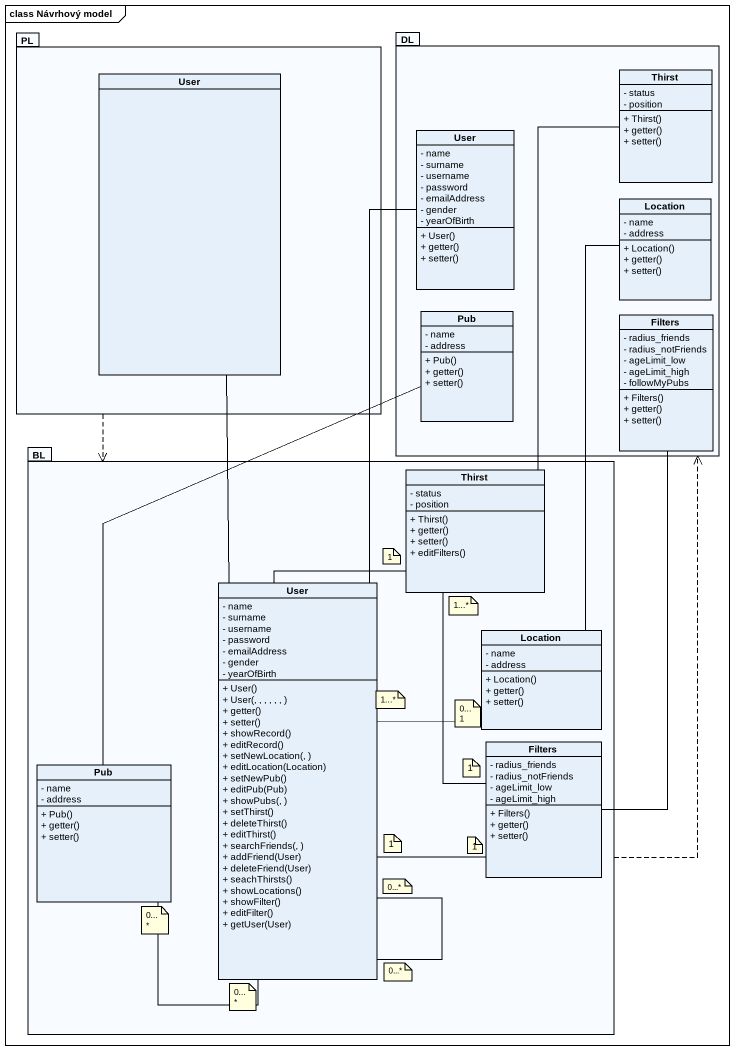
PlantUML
@startuml
mainframe class Návrhový model
hide circle
hide empty members
skinparam classAttributeIconSize 0
package PL {
  class User
}
package DL {
  class Thirst {
    - status
    - position
    + Thirst()
    + getter()
    + setter()
  }
  class "User" as User_2 {
    - name
    - surname
    - username
    - password
    - emailAddress
    - gender
    - yearOfBirth
    + User()
    + getter()
    + setter()
  }
  class Location {
    - name
    - address
    + Location()
    + getter()
    + setter()
  }
  class Pub {
    - name
    - address
    + Pub()
    + getter()
    + setter()
  }
  class Filters {
    - radius_friends
    - radius_notFriends
    - ageLimit_low
    - ageLimit_high
    - followMyPubs
    + Filters()
    + getter()
    + setter()
  }
}
package BL {
  class "Thirst" as Thirst_2 {
    - status
    - position
    + Thirst()
    + getter()
    + setter()
    + editFilters()
  }
  class "User" as User_3 {
    - name
    - surname
    - username
    - password
    - emailAddress
    - gender
    - yearOfBirth
    + User()
    + User(, , , , , , )
    + getter()
    + setter()
    + showRecord()
    + editRecord()
    + setNewLocation(, )
    + editLocation(Location)
    + setNewPub()
    + editPub(Pub)
    + showPubs(, )
    + setThirst()
    + deleteThirst()
    + editThirst()
    + searchFriends(, )
    + addFriend(User)
    + deleteFriend(User)
    + seachThirsts()
    + showLocations()
    + showFilter()
    + editFilter()
    + getUser(User)
  }
  class "Location" as Location_2 {
    - name
    - address
    + Location()
    + getter()
    + setter()
  }
  class "Filters" as Filters_2 {
    - radius_friends
    - radius_notFriends
    - ageLimit_low
    - ageLimit_high
    + Filters()
    + getter()
    + setter()
  }
  class "Pub" as Pub_2 {
    - name
    - address
    + Pub()
    + getter()
    + setter()
  }
}
PL ..> BL
User -- User_3
BL .up.> DL
Thirst_2 -up- Thirst
Thirst_2 -- User_3
Thirst_2 -- Filters_2
User_3 -up- User_2
User_3 -- User_3
User_3 -right- Location_2
User_3 -right- Filters_2
Location_2 -up- Location
Filters_2 -up- Filters
Pub_2 -up- Pub
Pub_2 -right- User_3
note as N1
  1
end note
note as N2
  1...*
end note
note as N3
  1...*
end note
note as N4
  0...1
end note
note as N5
  1
end note
note as N6
  1
end note
note as N7
  1
end note
note as N8
  0...*
end note
note as N9
  0...*
end note
note as N10
  0...*
end note
note as N11
  0...*
end note
@enduml
